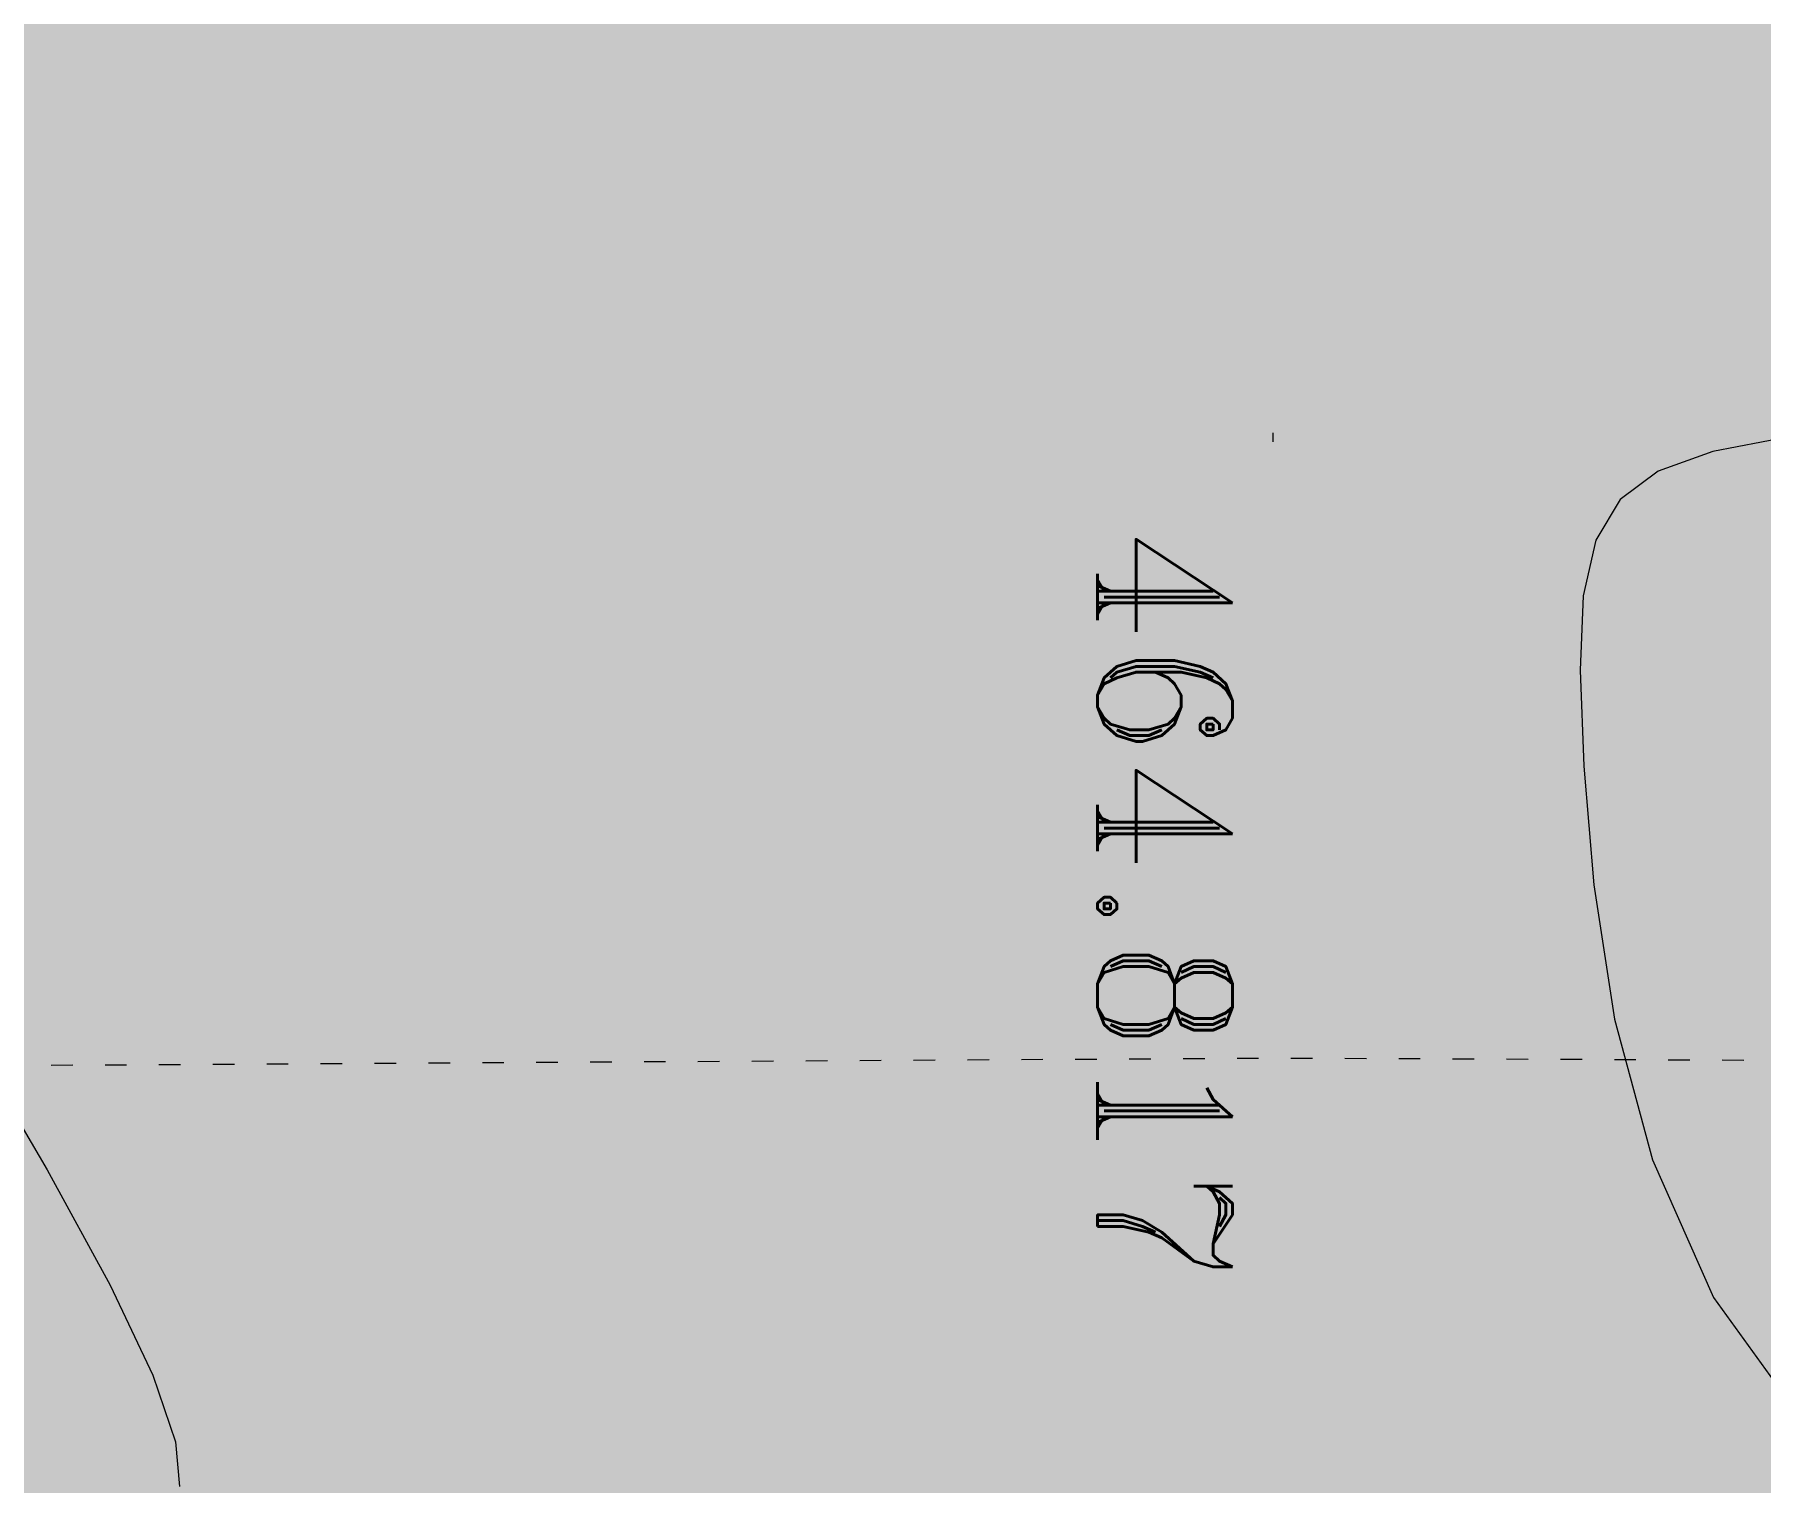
# Model space of a CAD drawing. Header units: millimetres. Extents: x 132836 to 1862386, y -330276 to -143438.
# Drawn here: x 464062 to 473668, y -283971 to -275910 of the extents above; entities that cross this region are included whole.
import ezdxf

# ---------------------------------------------------------------- set-up
doc = ezdxf.new("R2010")
doc.units = ezdxf.units.MM
doc.header["$MEASUREMENT"] = 0
doc.linetypes.add('ACAD_ISO03W100', pattern=[300, 120, -180])
for name, color, linetype in [('Nouveau_CN_01_00', 7, 'Continuous'), ('Nouveau_CN_02_00', 7, 'Continuous'), ('Nouveau_rg', 7, 'Continuous'), ('Nouveau_TopoAlt', 7, 'Continuous'), ('Nouveau_TopoJIS', 7, 'Continuous')]:
    doc.layers.add(name, color=color, linetype=linetype)
doc.styles.add('STYLE_GENERE_5', font='romant.shx')

msp = doc.modelspace()

# ---------------------------------------------------------------- hatches: boundary and pattern name
at = {"linetype": 'Continuous', "lineweight": 0, "true_color": 0x6f6f6f}
h = msp.add_hatch(color=8, dxfattribs=at)
h.paths.add_polyline_path([(360547.961, -295062.571), (487920.34, -293826.868), (487920.34, -270902.734), (487462.568, -270902.734), (472913.119, -271040.575), (472913.119, -163437.635), (371855.719, -163437.635), (371855.719, -271040.575), (371882.482, -271040.57), (371882.665, -272000.514, -0.40942736), (367883.201, -275935.042), (360547.961, -275935.042)])
h.paths.add_polyline_path([(377135.103, -260639.953), (373845.103, -260639.953), (373845.103, -248364.953), (373845.103, -243089.974), (373845.103, -242189.974), (377135.103, -242189.974)], flags=0)
h.paths.add_polyline_path([(380202.952, -171995.57), (431505.799, -171995.57), (464309.564, -171995.57), (464309.564, -262465.571), (462925.553, -262565.571), (438593.575, -262550.571), (437925.553, -262550.571), (436549.587, -262550.571), (436549.587, -189810.571), (412055.061, -189810.571), (412055.061, -201780.57), (412055.061, -204495.57), (415454.069, -204495.57), (415454.069, -208495.57), (415454.069, -218295.57), (405655.061, -218295.57), (405655.061, -222495.57), (415474.561, -222495.57), (415474.561, -260810.571), (380202.952, -260810.571), (380202.952, -230015.57), (380202.952, -193810.571)], flags=0)
h.paths.add_polyline_path([(381436.562, -269433.913, -0.09031866), (381558.292, -268727.623, -0.20144873), (382612.158, -267592.74, -0.10421145), (383417.525, -267415.055), (384017.498, -267409.371, -0.10404461), (384824.873, -267571.244, -0.23825546), (385983.776, -268953.318, -0.05518862), (386036.355, -269390.334), (386038.45, -269611.438), (386050.565, -270890.267), (385792.102, -271892.761, -0.26794919), (384069.602, -272909.124), (383469.629, -272914.808, -0.19371746), (382078.771, -272370.185, -0.07056876), (381728.183, -271931.262, -0.1316525), (381450.772, -270933.845)], flags=0)
h.paths.add_polyline_path([(394027.271, -275599.002, -0.4157911), (392016.505, -273599.031), (392016.505, -273452.052), (392030.007, -267377.824, -0.3805567), (394016.505, -265609.826), (394094.233, -265609.826), (394094.233, -270609.826), (409094.233, -270609.826), (409094.233, -265609.826), (414055.71, -265609.826, -0.41421356), (415555.71, -267109.826), (415555.71, -273660.699, -0.34550161), (413836.804, -275433.432)], flags=0)
h.paths.add_polyline_path([(424209.612, -271504.083, -0.13447393), (423930.467, -270484.937), (423930.467, -268984.937, -0.41421356), (425930.467, -266984.937), (426530.467, -266984.937, -0.41421356), (428530.467, -268984.937), (428530.467, -270484.937, -0.12882035), (428273.55, -271465.581, -0.27093629), (426530.467, -272484.937), (425930.467, -272484.937, -0.26498)], flags=0)
h.paths.add_polyline_path([(436562.206, -273329.325), (436569.468, -267730.336, -0.09856151), (436800.237, -266943.721), (436817.2, -266951.545, -0.258849), (438654.998, -265605.827), (438652.661, -265587.294), (439337.088, -265587.294), (439337.088, -265687.294), (439337.088, -270687.294), (469237.088, -270687.294), (469237.088, -265687.294), (470907.523, -265687.294), (472885.813, -265687.294), (472885.813, -267687.294), (472885.813, -271062.255, 0.00134576), (472885.842, -271073.021), (472896.728, -273095.233, -0.41421356), (470907.523, -275105.97), (462184.053, -275105.97, -0.00518896), (462130.957, -275116.103), (454147.511, -275196.191), (438770.531, -275253.24, -0.38655333), (436572.608, -273475.385, -0.02518922)], flags=0)

# ---------------------------------------------------------------- linework, layer by layer
at = {"layer": 'Nouveau_CN_01_00', "color": 8, "linetype": 'Continuous', "lineweight": 5, "flags": 128}
msp.add_lwpolyline([(473808.815, -278154.184), (473401.693, -278231.928), (473098.411, -278341.053), (472885.975, -278499.411), (472751.389, -278724.856), (472681.66, -279035.239), (472663.794, -279448.413), (472684.794, -279982.232), (472739.625, -280642.995), (472855.084, -281390.794), (473065.926, -282174.171), (473406.905, -282941.664), (473912.777, -283641.814)], dxfattribs=at)
at = {"layer": 'Nouveau_CN_02_00', "color": 8, "linetype": 'Continuous', "lineweight": 5, "flags": 128}
msp.add_lwpolyline([(463671.736, -281446.627), (464131.839, -282230.71), (464483.094, -282872.205), (464720.195, -283373.333), (464847.412, -283743.841), (464869.014, -283993.475)], dxfattribs=at)
at = {"layer": 'Nouveau_rg', "color": 8, "linetype": 'ACAD_ISO03W100', "lineweight": 5, "flags": 128}
msp.add_lwpolyline([(366069.788, -282316.112), (378369.839, -282664.9), (397974.817, -282510.063), (413691.496, -281998.236), (432459.126, -281907.432), (453839.858, -281707.415), (470956.091, -281607.554), (482553.449, -281657.478)], dxfattribs=at)
at = {"layer": 'Nouveau_TopoJIS', "color": 8, "linetype": 'Continuous', "lineweight": 5}
msp.add_line((470953.43, -278127.51), (470953.43, -278177.51), dxfattribs=at)

# ---------------------------------------------------------------- texts
at = {"layer": 'Nouveau_TopoAlt', "color": 253, "linetype": 'Continuous', "lineweight": 5, "true_color": 0x9f9f9f, "insert": (470728.492, -278656.01), "char_height": 750, "attachment_point": 1, "rotation": 270, "style": 'STYLE_GENERE_5'}
msp.add_mtext('\\A1;{\\pql;\\Fromant.shx;464.817}', dxfattribs=at)

doc.saveas('drawing.dxf')
